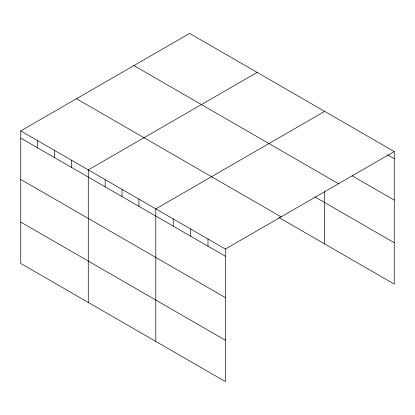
<?xml version="1.0" encoding="UTF-8"?>
<svg xmlns="http://www.w3.org/2000/svg" width="415" height="415" viewBox="0 0 415 415"><rect width="100%" height="100%" fill="white"/><g stroke="black" fill="none" stroke-linecap="round" stroke-linejoin="round"><path stroke-width="0.62" d="M20.75 130.901L225.381 249.047L225.381 381.593L20.75 263.452L20.75 130.901L189.619 33.408L394.25 151.548L394.25 284.099L278.932 217.517M257.15 72.392L88.276 169.891L88.276 302.436M324.675 111.381L155.807 208.875L155.807 341.426M225.381 249.047L394.25 151.548M387.517 154.862L394.25 158.748M352.169 175.82L394.25 200.113M133.895 65.58L338.521 183.721M314.871 196.907L394.25 242.734M76.479 98.729L281.105 216.869M20.75 138.102L225.381 256.247M20.75 179.467L225.381 297.612M20.75 222.087L225.381 340.227M324.675 191.585L324.675 243.932M207.988 239.004L207.988 246.204M190.594 228.961L190.594 236.161M173.2 218.918L173.2 226.118M138.926 199.127L138.926 206.333M122.041 189.38L122.041 196.585M105.161 179.638L105.161 186.838M71.396 160.143L71.396 167.344M54.515 150.396L54.515 157.596M37.63 140.649L37.63 147.849"/></g></svg>
